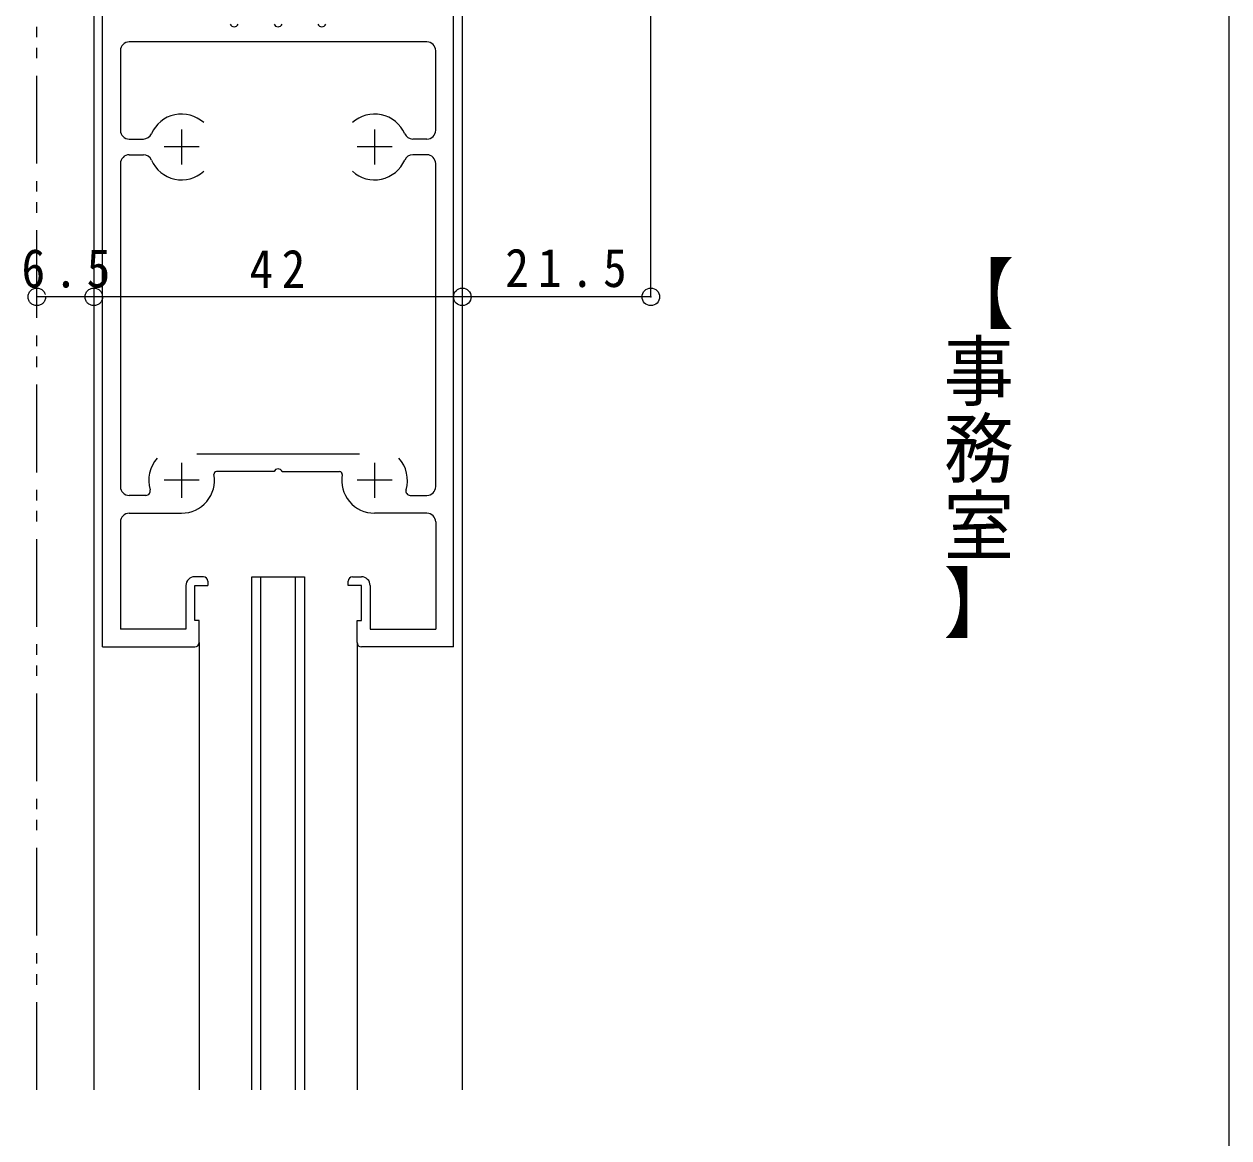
# Model space of a CAD drawing. Units: millimetres at full size, sheet at 1:2; details may follow other scales. Extents: x -822 to 1661, y -1160 to -613.
# Drawn here: x 1504.2 to 1641.6, y -940.4 to -813.5 of the extents above; entities that cross this region are included whole.
import ezdxf
from ezdxf.enums import TextEntityAlignment as Align

# ---------------------------------------------------------------- set-up
doc = ezdxf.new("R2010")
doc.units = ezdxf.units.MM
doc.header["$LTSCALE"] = 2
doc.header["$PDMODE"] = 32
doc.header["$PDSIZE"] = 2
for name, pattern in [('CHAIN1', [8, 5, -1, 1, -1]), ('DASHED3', [4, 3, -1]), ('DOUBLE_CHAIN1', [8.8, 5, -1, 0.6, -0.6, 0.6, -1])]:
    doc.linetypes.add(name, pattern=pattern)
for name, color, linetype, lineweight in [('2-2_22_配置点', 7, 'Continuous', 18), ('2-F_zuwaku', 1, 'DASHED3', 9), ('F-E', 5, 'Continuous', 9)]:
    doc.layers.add(name, color=color, linetype=linetype, lineweight=lineweight)
doc.styles.add('@ＭＳ ゴシック', font='')
doc.styles.add('ＭＳ ゴシック', font='')
doc.styles.get('@ＭＳ ゴシック').set_extended_font_data('@MS Gothic')
doc.styles.get('ＭＳ ゴシック').set_extended_font_data('MS Gothic')

msp = doc.modelspace()

# ---------------------------------------------------------------- linework, layer by layer
at = {"layer": '2-2_22_配置点', "color": 2, "linetype": 'DOUBLE_CHAIN1', "lineweight": 15}
msp.add_line((1505.655, -934.953), (1505.655, -625.274), dxfattribs=at)
at = {"layer": '2-2_22_配置点', "color": 4, "lineweight": 5}
for p, q in [((1512.155, -784.457), (1512.155, -934.953)), ((1554.155, -784.457), (1554.155, -934.953)), ((1524.155, -883.957), (1524.155, -934.953)), ((1542.155, -883.957), (1542.155, -934.953))]:
    msp.add_line(p, q, dxfattribs=at)
at = {"layer": '2-2_22_配置点'}
for p, q in [((1513.155, -884.457), (1513.155, -784.457)), ((1553.155, -884.457), (1553.155, -784.457)), ((1550.125, -815.487), (1516.185, -815.487)), ((1515.185, -816.487), (1515.185, -825.557)), ((1551.125, -825.557), (1551.125, -816.487)), ((1516.185, -826.557), (1517.802, -826.557)), ((1550.125, -826.557), (1548.509, -826.557)), ((1515.185, -829.357), (1515.185, -866.177)), ((1516.185, -828.357), (1517.802, -828.357)), ((1550.125, -828.357), (1548.509, -828.357)), ((1551.125, -866.177), (1551.125, -829.357)), ((1523.887, -862.457), (1542.423, -862.457)), ((1532.697, -864.457), (1526.144, -864.457)), ((1533.614, -864.457), (1540.166, -864.457)), ((1518.084, -867.177), (1516.185, -867.177)), ((1548.227, -867.177), (1550.125, -867.177)), ((1516.185, -869.207), (1522.155, -869.207)), ((1550.125, -869.207), (1544.155, -869.207)), ((1515.185, -870.207), (1515.185, -882.427)), ((1551.125, -870.207), (1551.125, -882.427)), ((1522.655, -877.457), (1522.655, -882.427)), ((1524.655, -876.457), (1523.655, -876.457)), ((1523.655, -881.457), (1523.655, -877.457)), ((1523.655, -877.457), (1525.155, -877.457)), ((1525.155, -876.957), (1525.155, -877.457)), ((1541.155, -877.457), (1541.155, -876.957)), ((1542.655, -877.457), (1541.155, -877.457)), ((1541.655, -876.457), (1542.655, -876.457)), ((1542.655, -881.457), (1542.655, -877.457)), ((1543.655, -877.457), (1543.655, -882.427)), ((1524.155, -881.457), (1523.655, -881.457)), ((1524.155, -883.957), (1524.155, -881.457)), ((1542.155, -883.957), (1542.155, -881.457)), ((1542.155, -881.457), (1542.655, -881.457)), ((1522.655, -882.427), (1515.185, -882.427)), ((1543.655, -882.427), (1551.125, -882.427)), ((1513.155, -884.457), (1523.655, -884.457)), ((1553.155, -884.457), (1542.655, -884.457))]:
    msp.add_line(p, q, dxfattribs=at)
at = {"layer": '2-2_22_配置点', "color": 3, "lineweight": 9}
for p, q in [((1575.655, -844.551), (1575.655, -794.457)), ((1554.155, -844.551), (1512.155, -844.551)), ((1575.655, -844.551), (1554.155, -844.551))]:
    msp.add_line(p, q, dxfattribs=at)
at = {"layer": '2-2_22_配置点', "linetype": 'CHAIN1'}
for p, q in [((1522.155, -825.457), (1522.155, -829.457)), ((1544.155, -825.457), (1544.155, -829.457)), ((1524.155, -827.457), (1520.155, -827.457)), ((1546.155, -827.457), (1542.155, -827.457)), ((1522.155, -863.457), (1522.155, -867.457)), ((1544.155, -863.457), (1544.155, -867.457)), ((1524.155, -865.457), (1520.155, -865.457)), ((1546.155, -865.457), (1542.155, -865.457))]:
    msp.add_line(p, q, dxfattribs=at)
at = {"layer": '2-2_22_配置点', "color": 1, "lineweight": 9}
for p, q in [((1530.155, -934.953), (1530.155, -876.457)), ((1530.155, -876.457), (1536.155, -876.457)), ((1531.155, -876.457), (1531.155, -934.953)), ((1535.155, -934.953), (1535.155, -876.457)), ((1536.155, -876.457), (1536.155, -934.953))]:
    msp.add_line(p, q, dxfattribs=at)
at = {"layer": '2-2_22_配置点'}
for centre, radius, start, end in [((1528.155, -813.257), 0.5, 203.57818, 336.42182), ((1533.155, -813.257), 0.5, 203.57818, 336.42182), ((1538.155, -813.257), 0.5, 203.57818, 336.42182), ((1516.185, -816.487), 1, 90, 180), ((1550.125, -816.487), 1, 0, 90), ((1522.155, -827.457), 3.75, 47.71893, 156.42182), ((1544.155, -827.457), 3.75, 23.57818, 132.28107), ((1516.185, -825.557), 1, 180, 270), ((1517.802, -825.557), 1, 270, 336.42182), ((1548.509, -825.557), 1, 203.57818, 270), ((1550.125, -825.557), 1, 270, 0), ((1516.185, -829.357), 1, 90, 180), ((1517.802, -829.357), 1, 23.57818, 90), ((1522.155, -827.457), 3.75, 203.57818, 312.28107), ((1544.155, -827.457), 3.75, 227.71893, 336.42182), ((1548.509, -829.357), 1, 90, 156.42182), ((1550.125, -829.357), 1, 0, 90), ((1522.155, -865.457), 3.75, 137.71893, 196.68195), ((1544.155, -865.457), 3.75, 343.31805, 42.28107), ((1522.155, -865.457), 3.75, 270, 9.95296), ((1526.144, -864.757), 0.3, 90, 189.95296), ((1533.155, -864.657), 0.5, 23.57818, 156.42182), ((1540.166, -864.757), 0.3, 350.04704, 90), ((1544.155, -865.457), 3.75, 170.04704, 270), ((1516.185, -866.177), 1, 180, 270), ((1518.084, -866.677), 0.5, 270, 16.68195), ((1548.227, -866.677), 0.5, 163.31805, 270), ((1550.125, -866.177), 1, 270, 0), ((1516.185, -870.207), 1, 90, 180), ((1550.125, -870.207), 1, 0, 90), ((1523.655, -877.457), 1, 90, 180), ((1524.655, -876.957), 0.5, 0, 90), ((1541.655, -876.957), 0.5, 90, 180), ((1542.655, -877.457), 1, 0, 90), ((1523.655, -883.957), 0.5, 270, 0), ((1542.655, -883.957), 0.5, 180, 270)]:
    msp.add_arc(centre, radius, start, end, dxfattribs=at)
at = {"layer": '2-2_22_配置点', "color": 5}
for p in [(1554.155, -844.551), (1575.655, -844.551)]:
    msp.add_point(p, dxfattribs=at)
at = {"layer": '2-F_zuwaku', "color": 3, "linetype": 'Continuous'}
msp.add_line((1512.155, -844.551), (1505.655, -844.551), dxfattribs=at)
at = {"layer": '2-F_zuwaku', "color": 5}
for p in [(1505.655, -844.551), (1512.155, -844.551)]:
    msp.add_point(p, dxfattribs=at)
at = {"layer": 'F-E'}
msp.add_line((1641.556, -613.449), (1641.556, -1159.774), dxfattribs=at)

# ---------------------------------------------------------------- texts
at = {"layer": '2-2_22_配置点', "style": '@ＭＳ ゴシック', "width": 1.1}
msp.add_text('【事務室】', height=5.865, rotation=270, dxfattribs=at).set_placement((1608.25, -839.719), align=Align.BOTTOM_LEFT)
at = {"layer": '2-2_22_配置点', "char_height": 4.399, "attachment_point": 7, "style": 'ＭＳ ゴシック'}
for s, insert in [('\\T1.36;\\W0.9;42', (1529.905, -843.551)), ('\\T1.38;\\W0.9;21.5', (1559.057, -843.499))]:
    msp.add_mtext(s, dxfattribs=dict(at, insert=insert))
at = {"layer": '2-F_zuwaku', "color": 7, "insert": (1503.905, -843.551), "char_height": 4.399, "attachment_point": 7, "style": 'ＭＳ ゴシック'}
msp.add_mtext('\\T1.38;\\W0.9;6.5', dxfattribs=at)

doc.saveas('drawing.dxf')
